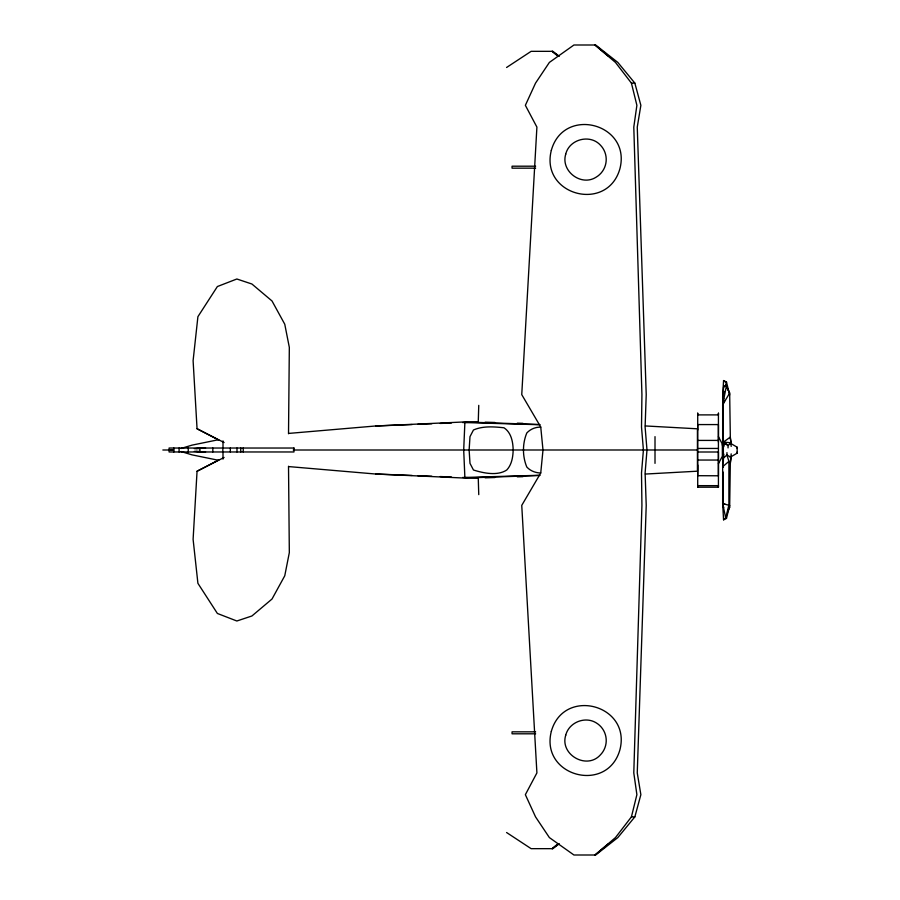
<?xml version="1.0" encoding="UTF-8"?>
<svg xmlns="http://www.w3.org/2000/svg" width="900" height="900" viewBox="0 0 900 900"><rect width="100%" height="100%" fill="white"/><g stroke="black" fill="none" stroke-linecap="round" stroke-linejoin="round"><path stroke-width="1.35" d="M222.998 452.137L222.998 459.113M655.009 463.365L655.009 436.635M645.379 425.947L697.433 428.805L697.433 449.989L697.433 471.195L645.379 474.053M718.425 413.168L718.425 487.204L697.714 487.204L697.714 452.002L718.425 452.002L718.425 460.046L697.714 460.046M697.714 452.216L697.714 448.673M697.714 413.168L697.714 448.447L718.425 448.447M718.425 463.68L722.363 456.255L722.363 446.546L722.363 444.139L718.425 436.691M722.363 445.275L722.363 444.116M728.055 447.907L728.055 445.511L722.655 441.664L722.655 404.831L723.566 387.034L725.726 385.166L729.664 393.064L730.339 438.165L731.183 442.912M723.352 457.11L723.352 461.25L723.352 441.461M723.352 443.261L723.352 441.248M723.836 446.659L723.836 443.07M731.183 446.4L730.339 437.085L723.42 442.103L722.655 441.664M737.156 452.048L737.156 453.161L730.26 457.211M737.156 448.324L737.156 447.21L730.26 443.16M288.517 433.744L289.327 347.377L284.76 324.214L272.025 300.983L251.921 284.017L236.857 279L217.384 286.537L197.91 316.676L193.106 360.664L197.055 428.76L219.15 440.269M727.549 512.28L729.664 507.308L730.339 462.206L731.183 453.859M723.139 472.072L723.15 505.125M723.836 457.301L722.655 458.707L722.655 503.595L729.664 505.451L726.48 518.4L723.566 519.817L722.655 503.595L723.15 479.801M478.26 421.92L478.755 405.36M723.161 437.49L722.655 396.776L723.566 380.554L726.48 381.971L729.664 394.92M219.15 459.731L197.055 471.24L193.106 539.336L197.91 583.324L217.384 613.462L236.857 621L251.921 615.982L272.025 599.018L284.76 575.786L289.327 552.623L288.517 466.256M540.743 472.984L542.993 450.011L540.743 427.016L521.752 394.616L536.906 127.103L525.364 105.323L535.545 83.115L549.382 62.415L573.941 45L595.665 45L617.827 62.415L634.849 83.115L640.867 105.323L637.256 127.103L646.222 394.616L645.109 427.016L646.988 449.989L645.109 472.984L646.222 505.384L637.256 772.898L640.867 794.678L634.849 816.885L617.827 837.585L595.665 855L573.941 855L549.382 837.585L535.545 816.885L525.364 794.678L536.906 772.898L521.752 505.384L540.743 472.984C535.523 472.939 530.336 470.891 526.793 467.01C522.36 456.289 522.36 443.711 526.793 432.99C530.336 429.154 535.5 426.971 540.731 427.14M723.42 467.213L722.655 466.762L723.836 454.118M730.339 463.286L731.183 457.56M723.42 442.103L731.183 442.811L728.055 445.511L723.42 442.103L722.655 404.831L723.679 398.272M725.726 385.166L729.664 393.064L722.655 404.831L726.48 385.616L723.566 387.034M723.15 420.57L722.655 396.776L723.769 391.556M594.911 855L615.465 837.585L631.418 816.885L636.885 794.678L633.791 772.898L641.925 505.384L641.509 472.984L643.41 450.011L641.509 427.016L641.925 394.616L633.791 127.103L636.885 105.323L631.418 83.115L615.465 62.415L594.911 45M722.655 396.776L724.05 391.387M725.445 386.01L726.48 381.971L725.726 382.41M722.655 404.831L724.534 401.164M595.114 855L608.648 843.637M723.836 457.706L726.952 455.006L726.952 452.61M722.655 466.762L728.899 461.374L726.952 455.006L731.183 457.459M723.566 519.817L725.726 517.961L728.899 505.012L728.899 461.374L730.339 462.206M552.105 848.666L558.045 843.75M552.319 848.666L558.394 843.75M559.305 843.75L552.859 848.666L531.135 848.666L506.576 832.523M506.576 67.477L531.135 51.334L552.859 51.334L559.305 56.25M722.655 433.609L723.42 433.159M722.655 458.707L723.42 458.269M728.899 507.746L729.664 507.308M197.055 471.24L224.111 457.459M181.069 448.47L192.004 445.14L217.789 439.864M288.81 433.406L375.626 425.981L464.276 421.954L539.674 424.519M195.919 448.627L205.583 448.031L194.355 448.639M173.295 449.775L169.088 450L173.295 450.225M375.626 425.981L412.132 424.553M417.757 424.327L431.798 423.776M440.224 423.45L451.463 423M462.69 422.561L478.147 421.954M539.674 475.481L464.276 478.046L375.615 474.019L288.81 466.594M485.145 477.821L494.944 477.517M517.331 476.831L522.934 476.651M539.887 475.267L464.873 477.461L463.702 450.011L464.873 422.539L539.887 424.733M631.418 83.115L634.849 83.115M535.624 166.196L512.066 166.196L512.066 168.165L535.624 168.165M697.714 440.415L718.425 440.415M162.844 450L173.824 450M293.209 450.011L697.433 449.989M697.714 485.651L718.425 485.651M535.624 731.835L512.066 731.835L512.066 733.804L535.624 733.804M631.418 816.885L634.849 816.885M485.145 422.179L494.944 422.483M517.331 423.169L522.934 423.349M375.626 474.019L412.132 475.447M417.757 475.673L431.798 476.224M440.224 476.55L451.463 477M462.69 477.439L478.147 478.046M194.355 451.361L205.583 451.969L195.919 451.373M217.789 460.136L192.004 454.86L181.069 451.53M726.48 518.4L725.726 517.961L722.655 503.595L724.995 504.214M197.055 428.76L224.111 442.541M552.319 51.334L558.394 56.25M608.648 56.363L595.114 45M552.105 51.334L558.045 56.25M723.566 380.554L725.006 381.791M722.655 503.595L723.701 507.634M723.206 498.285L722.655 495.54L723.06 498.161M478.26 478.08L478.755 494.64M737.156 447.221L737.156 453.15M723.836 442.665L723.836 445.061M718.425 413.235L718.425 414.889L697.714 414.889L697.714 413.235M718.425 442.125L718.425 424.575L697.714 424.575L697.714 430.02M718.425 460.991L718.425 475.785L697.714 475.695L697.714 464.996M718.425 485.471L718.425 487.204M697.714 485.471L697.714 487.204M243.248 448.031L243.248 451.969M240.739 448.031L240.739 451.969M236.993 448.031L236.993 451.969M230.333 448.031L230.333 451.969M222.998 440.887L222.998 447.863M222.829 448.031L222.829 451.969M212.828 448.031L212.828 451.969M199.912 448.031L199.912 451.969M188.246 448.031L188.246 451.969M179.089 448.031L179.089 451.969M173.824 448.031L173.824 451.969M469.136 450.011L469.991 463.365L473.456 470.002C483.559 473.186 497.498 476.123 506.756 470.002C511.74 464.692 512.989 457.031 513.158 450.011C513 441.923 511.256 432.54 503.989 427.781C493.965 426.724 482.94 425.801 473.456 429.998L469.991 436.635L469.136 449.989M551.329 150.311C539.899 195.266 607.455 213.289 619.942 168.626C631.361 123.671 563.805 105.649 551.329 150.311M565.729 154.159C560.52 170.989 581.062 186.716 595.946 177.289A20.599 20.588 -35.7 0 0 600.176 144.9C589.736 133.808 569.216 139.343 565.729 154.159M551.34 731.306C539.82 776.227 607.342 794.396 619.92 749.756C631.44 704.835 563.918 686.666 551.34 731.306M565.74 735.176C559.609 754.481 586.496 770.051 600.176 755.111A20.599 20.588 35.7 0 0 595.946 722.7C584.775 715.972 568.901 722.52 565.74 735.176M293.974 448.031L169.088 448.031L169.088 451.969L293.974 451.969L293.974 448.031"/></g></svg>
